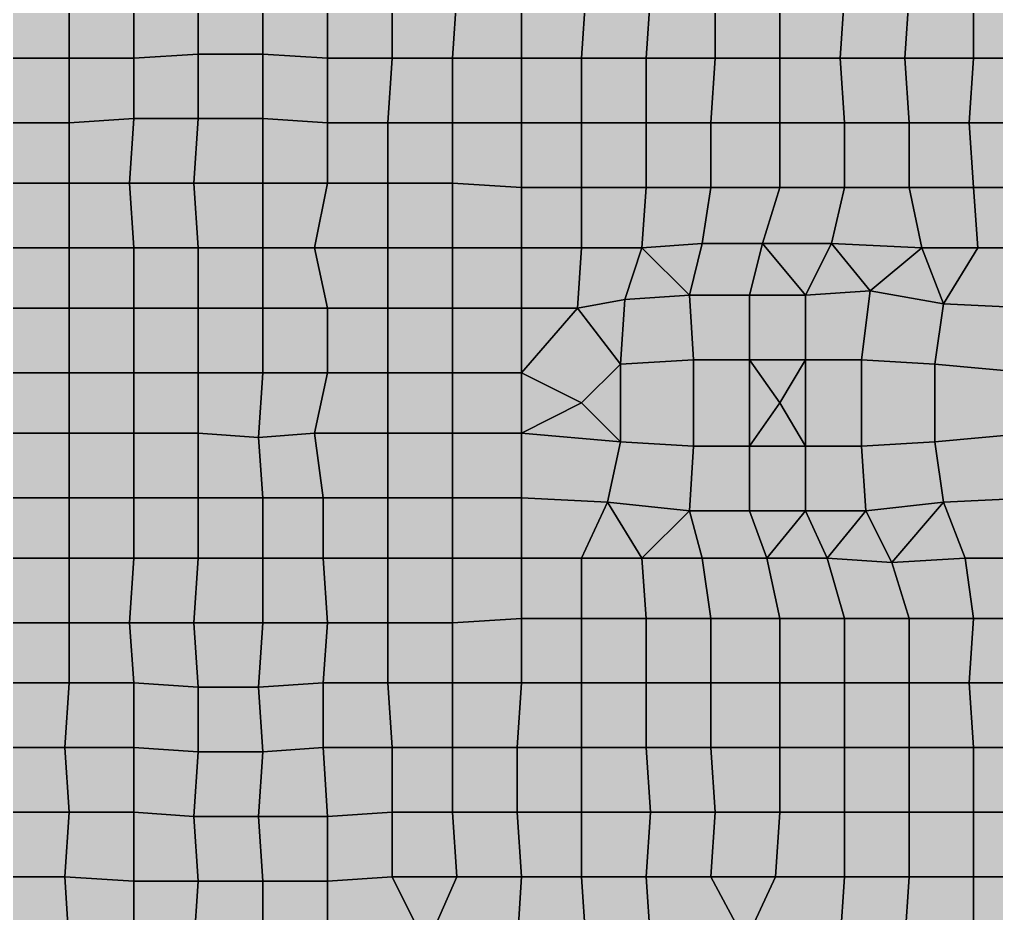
# Model space of a CAD drawing. Header units: metres. Extents: x -7480 to 79269, y -9100 to 45880.
# Drawn here: x 21630 to 26166, y 5750 to 9900 of the extents above; entities that cross this region are included whole.
import ezdxf

# ---------------------------------------------------------------- set-up
doc = ezdxf.new("R2010")
doc.units = ezdxf.units.M
for name, color, linetype in [('COLOR_1', 1, 'Continuous'), ('COLOR_181', 181, 'Continuous'), ('COLOR_3', 3, 'Continuous'), ('COLOR_5', 5, 'Continuous'), ('COLOR_6', 6, 'Continuous')]:
    doc.layers.add(name, color=color, linetype=linetype)

msp = doc.modelspace()

# ---------------------------------------------------------------- hatches: boundary and pattern name
at = {"layer": 'COLOR_1'}
for points in [[(23640, 9720), (23960, 9720), (23960, 10020), (23660, 10020)], [(23960, 9720), (24240, 9720), (24260, 10020), (23960, 10020)], [(24240, 9720), (24540, 9720), (24560, 10020), (24260, 10020)], [(24540, 9720), (24860, 9720), (24860, 10020), (24560, 10020)], [(24860, 9720), (25160, 9720), (25160, 10020), (24860, 10020)], [(25160, 9720), (25440, 9720), (25460, 10020), (25160, 10020)], [(25440, 9720), (25740, 9720), (25760, 10020), (25460, 10020)], [(25740, 9720), (26060, 9720), (26060, 10020), (25760, 10020)], [(26060, 9720), (26360, 9720), (26360, 10020), (26060, 10020)], [(21540, 9420), (21860, 9420), (21860, 9720), (21560, 9720)], [(24540, 9420), (24840, 9420), (24860, 9720), (24540, 9720)], [(24840, 9420), (25160, 9420), (25160, 9720), (24860, 9720)], [(25160, 9420), (25460, 9420), (25440, 9720), (25160, 9720)], [(25440, 9720), (25460, 9420), (25760, 9420), (25740, 9720)], [(25740, 9720), (25760, 9420), (26040, 9420), (26060, 9720)], [(26040, 9420), (26360, 9420), (26360, 9720), (26060, 9720)], [(23340, 9140), (23640, 9140), (23640, 9420), (23340, 9420)], [(23960, 9120), (24240, 9120), (24240, 9420), (23960, 9420)], [(24240, 9120), (24540, 9120), (24540, 9420), (24240, 9420)], [(24540, 9120), (24840, 9120), (24840, 9420), (24540, 9420)], [(24840, 9120), (25160, 9120), (25160, 9420), (24840, 9420)], [(25460, 9120), (25760, 9120), (25760, 9420), (25460, 9420)], [(25760, 9120), (26060, 9120), (26040, 9420), (25760, 9420)], [(26040, 9420), (26060, 9120), (26340, 9120), (26360, 9420)], [(24240, 8840), (24520, 8840), (24540, 9120), (24240, 9120)], [(24520, 8840), (24800, 8860), (24840, 9120), (24540, 9120)], [(24800, 8860), (25080, 8860), (25160, 9120), (24840, 9120)], [(25080, 8860), (25400, 8860), (25460, 9120), (25160, 9120)], [(25400, 8860), (25820, 8840), (25760, 9120), (25460, 9120)], [(25760, 9120), (25820, 8840), (26080, 8840), (26060, 9120)], [(26060, 9120), (26080, 8840), (26360, 8840), (26340, 9120)], [(24420, 7940), (24760, 7920), (24760, 8320), (24420, 8300)], [(25540, 7920), (25880, 7940), (25880, 8300), (25540, 8320)], [(23960, 7120), (24240, 7120), (24240, 7400), (23960, 7400)], [(24240, 7120), (24540, 7120), (24520, 7400), (24240, 7400)], [(24520, 7400), (24540, 7120), (24840, 7120), (24800, 7400)], [(24800, 7400), (24840, 7120), (25160, 7120), (25100, 7400)], [(25100, 7400), (25160, 7120), (25460, 7120), (25380, 7400)], [(25380, 7400), (25460, 7120), (25760, 7120), (25680, 7380)], [(25680, 7380), (25760, 7120), (26060, 7120), (26020, 7400)], [(26020, 7400), (26060, 7120), (26340, 7120), (26340, 7400)], [(23960, 6820), (24240, 6820), (24240, 7120), (23960, 7120)], [(24240, 6820), (24540, 6820), (24540, 7120), (24240, 7120)], [(24540, 6820), (24840, 6820), (24840, 7120), (24540, 7120)], [(24840, 6820), (25160, 6820), (25160, 7120), (24840, 7120)], [(25160, 6820), (25460, 6820), (25460, 7120), (25160, 7120)], [(25460, 6820), (25760, 6820), (25760, 7120), (25460, 7120)], [(25760, 6820), (26040, 6820), (26060, 7120), (25760, 7120)], [(26040, 6820), (26360, 6820), (26340, 7120), (26060, 7120)], [(21540, 6820), (21560, 6520), (21840, 6520), (21860, 6820)], [(23340, 6820), (23360, 6520), (23640, 6520), (23640, 6820)], [(24240, 6520), (24540, 6520), (24540, 6820), (24240, 6820)], [(24540, 6520), (24840, 6520), (24840, 6820), (24540, 6820)], [(24840, 6520), (25160, 6520), (25160, 6820), (24840, 6820)], [(25160, 6520), (25460, 6520), (25460, 6820), (25160, 6820)], [(25460, 6520), (25760, 6520), (25760, 6820), (25460, 6820)], [(25760, 6520), (26060, 6520), (26040, 6820), (25760, 6820)], [(26040, 6820), (26060, 6520), (26360, 6520), (26360, 6820)], [(23640, 6220), (23940, 6220), (23940, 6520), (23640, 6520)], [(23940, 6220), (24240, 6220), (24240, 6520), (23940, 6520)], [(24240, 6220), (24560, 6220), (24540, 6520), (24240, 6520)], [(24540, 6520), (24560, 6220), (24860, 6220), (24840, 6520)], [(24840, 6520), (24860, 6220), (25160, 6220), (25160, 6520)], [(25160, 6220), (25460, 6220), (25460, 6520), (25160, 6520)], [(25460, 6220), (25760, 6220), (25760, 6520), (25460, 6520)], [(25760, 6220), (26060, 6220), (26060, 6520), (25760, 6520)], [(26060, 6220), (26360, 6220), (26360, 6520), (26060, 6520)]]:
    msp.add_hatch(color=256, dxfattribs=at).paths.add_polyline_path(points)
at = {"layer": 'COLOR_181'}
for points in [[(21860, 9720), (22160, 9720), (22160, 10040), (21860, 10020)], [(22160, 9720), (22460, 9740), (22460, 10040), (22160, 10040)], [(22460, 9740), (22760, 9740), (22760, 10040), (22460, 10040)], [(22760, 9740), (23060, 9720), (23060, 10040), (22760, 10040)], [(23060, 9720), (23360, 9720), (23360, 10020), (23060, 10040)], [(21540, 10020), (21560, 9720), (21860, 9720), (21860, 10020)], [(23360, 9720), (23640, 9720), (23660, 10020), (23360, 10020)], [(21860, 9420), (22160, 9440), (22160, 9720), (21860, 9720)], [(22160, 9440), (22460, 9440), (22460, 9740), (22160, 9720)], [(22460, 9440), (22760, 9440), (22760, 9740), (22460, 9740)], [(22760, 9440), (23060, 9420), (23060, 9720), (22760, 9740)], [(23060, 9420), (23340, 9420), (23360, 9720), (23060, 9720)], [(21860, 9140), (22140, 9140), (22160, 9440), (21860, 9420)], [(22140, 9140), (22440, 9140), (22460, 9440), (22160, 9440)], [(22440, 9140), (22760, 9140), (22760, 9440), (22460, 9440)], [(22760, 9140), (23060, 9140), (23060, 9420), (22760, 9440)], [(21540, 9140), (21860, 9140), (21860, 9420), (21540, 9420)], [(23060, 9140), (23340, 9140), (23340, 9420), (23060, 9420)], [(25160, 9120), (25460, 9120), (25460, 9420), (25160, 9420)], [(21540, 8840), (21860, 8840), (21860, 9140), (21540, 9140)], [(21860, 8840), (22160, 8840), (22140, 9140), (21860, 9140)], [(22140, 9140), (22160, 8840), (22460, 8840), (22440, 9140)], [(22440, 9140), (22460, 8840), (22760, 8840), (22760, 9140)], [(22760, 8840), (23000, 8840), (23060, 9140), (22760, 9140)], [(23000, 8840), (23340, 8840), (23340, 9140), (23060, 9140)], [(23340, 8840), (23640, 8840), (23640, 9140), (23340, 9140)], [(21540, 8560), (21860, 8560), (21860, 8840), (21540, 8840)], [(21860, 8560), (22160, 8560), (22160, 8840), (21860, 8840)], [(22160, 8560), (22460, 8560), (22460, 8840), (22160, 8840)], [(22460, 8560), (22760, 8560), (22760, 8840), (22460, 8840)], [(22760, 8560), (23060, 8560), (23000, 8840), (22760, 8840)], [(23000, 8840), (23060, 8560), (23340, 8560), (23340, 8840)], [(23340, 8560), (23640, 8560), (23640, 8840), (23340, 8840)], [(21540, 8260), (21860, 8260), (21860, 8560), (21540, 8560)], [(21860, 8260), (22160, 8260), (22160, 8560), (21860, 8560)], [(22160, 8260), (22460, 8260), (22460, 8560), (22160, 8560)], [(22460, 8260), (22760, 8260), (22760, 8560), (22460, 8560)], [(22760, 8260), (23060, 8260), (23060, 8560), (22760, 8560)], [(23060, 8260), (23340, 8260), (23340, 8560), (23060, 8560)], [(23340, 8260), (23640, 8260), (23640, 8560), (23340, 8560)], [(24760, 7920), (25020, 7920), (25020, 8320), (24760, 8320)], [(25020, 7920), (25160, 8120), (25020, 8320)], [(25020, 8320), (25160, 8120), (25280, 8320)], [(25160, 8120), (25280, 7920), (25280, 8320)], [(25280, 7920), (25540, 7920), (25540, 8320), (25280, 8320)], [(21540, 7980), (21860, 7980), (21860, 8260), (21540, 8260)], [(21860, 7980), (22160, 7980), (22160, 8260), (21860, 8260)], [(22160, 7980), (22460, 7980), (22460, 8260), (22160, 8260)], [(22460, 7980), (22740, 7960), (22760, 8260), (22460, 8260)], [(22740, 7960), (23000, 7980), (23060, 8260), (22760, 8260)], [(23000, 7980), (23340, 7980), (23340, 8260), (23060, 8260)], [(23340, 7980), (23640, 7980), (23640, 8260), (23340, 8260)], [(25020, 7920), (25280, 7920), (25160, 8120)], [(21540, 7680), (21860, 7680), (21860, 7980), (21540, 7980)], [(21860, 7680), (22160, 7680), (22160, 7980), (21860, 7980)], [(22160, 7680), (22460, 7680), (22460, 7980), (22160, 7980)], [(22460, 7680), (22760, 7680), (22740, 7960), (22460, 7980)], [(22740, 7960), (22760, 7680), (23040, 7680), (23000, 7980)], [(23000, 7980), (23040, 7680), (23340, 7680), (23340, 7980)], [(23340, 7680), (23640, 7680), (23640, 7980), (23340, 7980)], [(21540, 7400), (21860, 7400), (21860, 7680), (21540, 7680)], [(21860, 7400), (22160, 7400), (22160, 7680), (21860, 7680)], [(22160, 7400), (22460, 7400), (22460, 7680), (22160, 7680)], [(22460, 7400), (22760, 7400), (22760, 7680), (22460, 7680)], [(22760, 7400), (23040, 7400), (23040, 7680), (22760, 7680)], [(23040, 7400), (23340, 7400), (23340, 7680), (23040, 7680)], [(23340, 7400), (23640, 7400), (23640, 7680), (23340, 7680)], [(21540, 7100), (21860, 7100), (21860, 7400), (21540, 7400)], [(21860, 7100), (22140, 7100), (22160, 7400), (21860, 7400)], [(22140, 7100), (22440, 7100), (22460, 7400), (22160, 7400)], [(22440, 7100), (22760, 7100), (22760, 7400), (22460, 7400)], [(22760, 7100), (23060, 7100), (23040, 7400), (22760, 7400)], [(23040, 7400), (23060, 7100), (23340, 7100), (23340, 7400)], [(23340, 7100), (23640, 7100), (23640, 7400), (23340, 7400)], [(21540, 6820), (21860, 6820), (21860, 7100), (21540, 7100)], [(21860, 6820), (22160, 6820), (22140, 7100), (21860, 7100)], [(22140, 7100), (22160, 6820), (22460, 6800), (22440, 7100)], [(22440, 7100), (22460, 6800), (22740, 6800), (22760, 7100)], [(22740, 6800), (23040, 6820), (23060, 7100), (22760, 7100)], [(23040, 6820), (23340, 6820), (23340, 7100), (23060, 7100)], [(23340, 6820), (23640, 6820), (23640, 7100), (23340, 7100)], [(21840, 6520), (22160, 6520), (22160, 6820), (21860, 6820)], [(22160, 6520), (22460, 6500), (22460, 6800), (22160, 6820)], [(22740, 6800), (22760, 6500), (23040, 6520), (23040, 6820)], [(23040, 6520), (23360, 6520), (23340, 6820), (23040, 6820)], [(22460, 6500), (22760, 6500), (22740, 6800), (22460, 6800)], [(21560, 6220), (21860, 6220), (21840, 6520), (21560, 6520)], [(21840, 6520), (21860, 6220), (22160, 6220), (22160, 6520)], [(22160, 6220), (22440, 6200), (22460, 6500), (22160, 6520)], [(22440, 6200), (22740, 6200), (22760, 6500), (22460, 6500)], [(22740, 6200), (23060, 6200), (23040, 6520), (22760, 6500)], [(23040, 6520), (23060, 6200), (23360, 6220), (23360, 6520)], [(23360, 6220), (23640, 6220), (23640, 6520), (23360, 6520)], [(21540, 5920), (21840, 5920), (21860, 6220), (21560, 6220)], [(21840, 5920), (22160, 5900), (22160, 6220), (21860, 6220)], [(22160, 5900), (22460, 5900), (22440, 6200), (22160, 6220)], [(23060, 5900), (23360, 5920), (23360, 6220), (23060, 6200)], [(23360, 5920), (23660, 5920), (23640, 6220), (23360, 6220)], [(23640, 6220), (23660, 5920), (23960, 5920), (23940, 6220)], [(23940, 6220), (23960, 5920), (24240, 5920), (24240, 6220)], [(24240, 5920), (24540, 5920), (24560, 6220), (24240, 6220)], [(24540, 5920), (24840, 5920), (24860, 6220), (24560, 6220)], [(24840, 5920), (25140, 5920), (25160, 6220), (24860, 6220)], [(25140, 5920), (25460, 5920), (25460, 6220), (25160, 6220)], [(25460, 5920), (25760, 5920), (25760, 6220), (25460, 6220)], [(25760, 5920), (26060, 5920), (26060, 6220), (25760, 6220)], [(26060, 5920), (26340, 5920), (26360, 6220), (26060, 6220)], [(22440, 6200), (22460, 5900), (22760, 5900), (22740, 6200)], [(22740, 6200), (22760, 5900), (23060, 5900), (23060, 6200)], [(21540, 5920), (21560, 5600), (21860, 5600), (21840, 5920)], [(21840, 5920), (21860, 5600), (22160, 5600), (22160, 5900)], [(22160, 5600), (22440, 5600), (22460, 5900), (22160, 5900)], [(22440, 5600), (22760, 5600), (22760, 5900), (22460, 5900)], [(22760, 5600), (23060, 5600), (23060, 5900), (22760, 5900)], [(23060, 5600), (23520, 5600), (23360, 5920), (23060, 5900)], [(23360, 5920), (23520, 5600), (23660, 5920)], [(23520, 5600), (23940, 5600), (23960, 5920), (23660, 5920)], [(23940, 5600), (24260, 5620), (24240, 5920), (23960, 5920)], [(24240, 5920), (24260, 5620), (24560, 5620), (24540, 5920)], [(24540, 5920), (24560, 5620), (25000, 5620), (24840, 5920)], [(24840, 5920), (25000, 5620), (25140, 5920)], [(25000, 5620), (25440, 5620), (25460, 5920), (25140, 5920)], [(25440, 5620), (25740, 5620), (25760, 5920), (25460, 5920)], [(25740, 5620), (26060, 5620), (26060, 5920), (25760, 5920)], [(26060, 5620), (26360, 5620), (26340, 5920), (26060, 5920)]]:
    msp.add_hatch(color=256, dxfattribs=at).paths.add_polyline_path(points)
at = {"layer": 'COLOR_3'}
for points in [[(23340, 9420), (23640, 9420), (23640, 9720), (23360, 9720)], [(23640, 9420), (23960, 9420), (23960, 9720), (23640, 9720)], [(23960, 9420), (24240, 9420), (24240, 9720), (23960, 9720)], [(24240, 9420), (24540, 9420), (24540, 9720), (24240, 9720)], [(23640, 9140), (23960, 9120), (23960, 9420), (23640, 9420)], [(23640, 8840), (23960, 8840), (23960, 9120), (23640, 9140)], [(23960, 8840), (24240, 8840), (24240, 9120), (23960, 9120)], [(24520, 8840), (24740, 8620), (24800, 8860)], [(25020, 8620), (25280, 8620), (25080, 8860)], [(25280, 8620), (25580, 8640), (25400, 8860)], [(25400, 8860), (25580, 8640), (25820, 8840)], [(23640, 8560), (23960, 8560), (23960, 8840), (23640, 8840)], [(23960, 8560), (24220, 8560), (24240, 8840), (23960, 8840)], [(24220, 8560), (24440, 8600), (24520, 8840), (24240, 8840)], [(25820, 8840), (25920, 8580), (26080, 8840)], [(25920, 8580), (26340, 8560), (26360, 8840), (26080, 8840)], [(24240, 8120), (24420, 7940), (24420, 8300)], [(23640, 7400), (23960, 7400), (23960, 7680), (23640, 7680)], [(23960, 7400), (24240, 7400), (24360, 7660), (23960, 7680)], [(25920, 7660), (26020, 7400), (26340, 7400), (26340, 7680)], [(24240, 7400), (24520, 7400), (24360, 7660)], [(25680, 7380), (26020, 7400), (25920, 7660)], [(24520, 7400), (24800, 7400), (24740, 7620)], [(24740, 7620), (24800, 7400), (25100, 7400), (25020, 7620)], [(25020, 7620), (25100, 7400), (25280, 7620)], [(25280, 7620), (25380, 7400), (25560, 7620)], [(25380, 7400), (25680, 7380), (25560, 7620)], [(23640, 7100), (23960, 7120), (23960, 7400), (23640, 7400)], [(23640, 6820), (23960, 6820), (23960, 7120), (23640, 7100)], [(23640, 6520), (23940, 6520), (23960, 6820), (23640, 6820)], [(23940, 6520), (24240, 6520), (24240, 6820), (23960, 6820)]]:
    msp.add_hatch(color=256, dxfattribs=at).paths.add_polyline_path(points)
at = {"layer": 'COLOR_5'}
for points in [[(24740, 8620), (25020, 8620), (25080, 8860), (24800, 8860)], [(25080, 8860), (25280, 8620), (25400, 8860)], [(24440, 8600), (24740, 8620), (24520, 8840)], [(25580, 8640), (25920, 8580), (25820, 8840)], [(25020, 8320), (25280, 8320), (25280, 8620), (25020, 8620)], [(25280, 8320), (25540, 8320), (25580, 8640), (25280, 8620)], [(24220, 8560), (24420, 8300), (24440, 8600)], [(25880, 8300), (26320, 8260), (26340, 8560), (25920, 8580)], [(23640, 8260), (23960, 8260), (23960, 8560), (23640, 8560)], [(23960, 8260), (24220, 8560), (23960, 8560)], [(23960, 8260), (24240, 8120), (24420, 8300), (24220, 8560)], [(23640, 7980), (23960, 7980), (23960, 8260), (23640, 8260)], [(23960, 7980), (24240, 8120), (23960, 8260)], [(25880, 7940), (26320, 7980), (26320, 8260), (25880, 8300)], [(23960, 7980), (24420, 7940), (24240, 8120)], [(23640, 7680), (23960, 7680), (23960, 7980), (23640, 7980)], [(23960, 7680), (24360, 7660), (24420, 7940), (23960, 7980)], [(25880, 7940), (25920, 7660), (26340, 7680), (26320, 7980)], [(24740, 7620), (25020, 7620), (25020, 7920), (24760, 7920)], [(25020, 7620), (25280, 7620), (25280, 7920), (25020, 7920)], [(25280, 7620), (25560, 7620), (25540, 7920), (25280, 7920)], [(24360, 7660), (24520, 7400), (24740, 7620)], [(25560, 7620), (25680, 7380), (25920, 7660)], [(25100, 7400), (25380, 7400), (25280, 7620)]]:
    msp.add_hatch(color=256, dxfattribs=at).paths.add_polyline_path(points)
at = {"layer": 'COLOR_6'}
for points in [[(24420, 8300), (24760, 8320), (24740, 8620), (24440, 8600)], [(24740, 8620), (24760, 8320), (25020, 8320), (25020, 8620)], [(25540, 8320), (25880, 8300), (25920, 8580), (25580, 8640)], [(24360, 7660), (24740, 7620), (24760, 7920), (24420, 7940)], [(25540, 7920), (25560, 7620), (25920, 7660), (25880, 7940)]]:
    msp.add_hatch(color=256, dxfattribs=at).paths.add_polyline_path(points)

# ---------------------------------------------------------------- linework, layer by layer
at = {"layer": 'COLOR_1'}
for points in [[(23640, 9720), (23960, 9720), (23960, 10020), (23660, 10020)], [(23960, 9720), (24240, 9720), (24260, 10020), (23960, 10020)], [(24240, 9720), (24540, 9720), (24560, 10020), (24260, 10020)], [(24540, 9720), (24860, 9720), (24860, 10020), (24560, 10020)], [(24860, 9720), (25160, 9720), (25160, 10020), (24860, 10020)], [(25160, 9720), (25440, 9720), (25460, 10020), (25160, 10020)], [(25440, 9720), (25740, 9720), (25760, 10020), (25460, 10020)], [(25740, 9720), (26060, 9720), (26060, 10020), (25760, 10020)], [(26060, 9720), (26360, 9720), (26360, 10020), (26060, 10020)], [(21540, 9420), (21860, 9420), (21860, 9720), (21560, 9720)], [(24540, 9420), (24840, 9420), (24860, 9720), (24540, 9720)], [(24840, 9420), (25160, 9420), (25160, 9720), (24860, 9720)], [(25160, 9420), (25460, 9420), (25440, 9720), (25160, 9720)], [(25440, 9720), (25460, 9420), (25760, 9420), (25740, 9720)], [(25740, 9720), (25760, 9420), (26040, 9420), (26060, 9720)], [(26040, 9420), (26360, 9420), (26360, 9720), (26060, 9720)], [(23340, 9140), (23640, 9140), (23640, 9420), (23340, 9420)], [(23960, 9120), (24240, 9120), (24240, 9420), (23960, 9420)], [(24240, 9120), (24540, 9120), (24540, 9420), (24240, 9420)], [(24540, 9120), (24840, 9120), (24840, 9420), (24540, 9420)], [(24840, 9120), (25160, 9120), (25160, 9420), (24840, 9420)], [(25460, 9120), (25760, 9120), (25760, 9420), (25460, 9420)], [(25760, 9120), (26060, 9120), (26040, 9420), (25760, 9420)], [(26040, 9420), (26060, 9120), (26340, 9120), (26360, 9420)], [(24240, 8840), (24520, 8840), (24540, 9120), (24240, 9120)], [(24520, 8840), (24800, 8860), (24840, 9120), (24540, 9120)], [(24800, 8860), (25080, 8860), (25160, 9120), (24840, 9120)], [(25080, 8860), (25400, 8860), (25460, 9120), (25160, 9120)], [(25400, 8860), (25820, 8840), (25760, 9120), (25460, 9120)], [(25760, 9120), (25820, 8840), (26080, 8840), (26060, 9120)], [(26060, 9120), (26080, 8840), (26360, 8840), (26340, 9120)], [(24420, 7940), (24760, 7920), (24760, 8320), (24420, 8300)], [(25540, 7920), (25880, 7940), (25880, 8300), (25540, 8320)], [(23960, 7120), (24240, 7120), (24240, 7400), (23960, 7400)], [(24240, 7120), (24540, 7120), (24520, 7400), (24240, 7400)], [(24520, 7400), (24540, 7120), (24840, 7120), (24800, 7400)], [(24800, 7400), (24840, 7120), (25160, 7120), (25100, 7400)], [(25100, 7400), (25160, 7120), (25460, 7120), (25380, 7400)], [(25380, 7400), (25460, 7120), (25760, 7120), (25680, 7380)], [(25680, 7380), (25760, 7120), (26060, 7120), (26020, 7400)], [(26020, 7400), (26060, 7120), (26340, 7120), (26340, 7400)], [(23960, 6820), (24240, 6820), (24240, 7120), (23960, 7120)], [(24240, 6820), (24540, 6820), (24540, 7120), (24240, 7120)], [(24540, 6820), (24840, 6820), (24840, 7120), (24540, 7120)], [(24840, 6820), (25160, 6820), (25160, 7120), (24840, 7120)], [(25160, 6820), (25460, 6820), (25460, 7120), (25160, 7120)], [(25460, 6820), (25760, 6820), (25760, 7120), (25460, 7120)], [(25760, 6820), (26040, 6820), (26060, 7120), (25760, 7120)], [(26040, 6820), (26360, 6820), (26340, 7120), (26060, 7120)], [(21540, 6820), (21560, 6520), (21840, 6520), (21860, 6820)], [(23340, 6820), (23360, 6520), (23640, 6520), (23640, 6820)], [(24240, 6520), (24540, 6520), (24540, 6820), (24240, 6820)], [(24540, 6520), (24840, 6520), (24840, 6820), (24540, 6820)], [(24840, 6520), (25160, 6520), (25160, 6820), (24840, 6820)], [(25160, 6520), (25460, 6520), (25460, 6820), (25160, 6820)], [(25460, 6520), (25760, 6520), (25760, 6820), (25460, 6820)], [(25760, 6520), (26060, 6520), (26040, 6820), (25760, 6820)], [(26040, 6820), (26060, 6520), (26360, 6520), (26360, 6820)], [(23640, 6220), (23940, 6220), (23940, 6520), (23640, 6520)], [(23940, 6220), (24240, 6220), (24240, 6520), (23940, 6520)], [(24240, 6220), (24560, 6220), (24540, 6520), (24240, 6520)], [(24540, 6520), (24560, 6220), (24860, 6220), (24840, 6520)], [(24840, 6520), (24860, 6220), (25160, 6220), (25160, 6520)], [(25160, 6220), (25460, 6220), (25460, 6520), (25160, 6520)], [(25460, 6220), (25760, 6220), (25760, 6520), (25460, 6520)], [(25760, 6220), (26060, 6220), (26060, 6520), (25760, 6520)], [(26060, 6220), (26360, 6220), (26360, 6520), (26060, 6520)]]:
    msp.add_lwpolyline(points, close=True, dxfattribs=at)
at = {"layer": 'COLOR_181'}
for points in [[(21860, 9720), (22160, 9720), (22160, 10040), (21860, 10020)], [(22160, 9720), (22460, 9740), (22460, 10040), (22160, 10040)], [(22460, 9740), (22760, 9740), (22760, 10040), (22460, 10040)], [(22760, 9740), (23060, 9720), (23060, 10040), (22760, 10040)], [(23060, 9720), (23360, 9720), (23360, 10020), (23060, 10040)], [(21540, 10020), (21560, 9720), (21860, 9720), (21860, 10020)], [(23360, 9720), (23640, 9720), (23660, 10020), (23360, 10020)], [(21860, 9420), (22160, 9440), (22160, 9720), (21860, 9720)], [(22160, 9440), (22460, 9440), (22460, 9740), (22160, 9720)], [(22460, 9440), (22760, 9440), (22760, 9740), (22460, 9740)], [(22760, 9440), (23060, 9420), (23060, 9720), (22760, 9740)], [(23060, 9420), (23340, 9420), (23360, 9720), (23060, 9720)], [(21860, 9140), (22140, 9140), (22160, 9440), (21860, 9420)], [(22140, 9140), (22440, 9140), (22460, 9440), (22160, 9440)], [(22440, 9140), (22760, 9140), (22760, 9440), (22460, 9440)], [(22760, 9140), (23060, 9140), (23060, 9420), (22760, 9440)], [(21540, 9140), (21860, 9140), (21860, 9420), (21540, 9420)], [(23060, 9140), (23340, 9140), (23340, 9420), (23060, 9420)], [(25160, 9120), (25460, 9120), (25460, 9420), (25160, 9420)], [(21540, 8840), (21860, 8840), (21860, 9140), (21540, 9140)], [(21860, 8840), (22160, 8840), (22140, 9140), (21860, 9140)], [(22140, 9140), (22160, 8840), (22460, 8840), (22440, 9140)], [(22440, 9140), (22460, 8840), (22760, 8840), (22760, 9140)], [(22760, 8840), (23000, 8840), (23060, 9140), (22760, 9140)], [(23000, 8840), (23340, 8840), (23340, 9140), (23060, 9140)], [(23340, 8840), (23640, 8840), (23640, 9140), (23340, 9140)], [(21540, 8560), (21860, 8560), (21860, 8840), (21540, 8840)], [(21860, 8560), (22160, 8560), (22160, 8840), (21860, 8840)], [(22160, 8560), (22460, 8560), (22460, 8840), (22160, 8840)], [(22460, 8560), (22760, 8560), (22760, 8840), (22460, 8840)], [(22760, 8560), (23060, 8560), (23000, 8840), (22760, 8840)], [(23000, 8840), (23060, 8560), (23340, 8560), (23340, 8840)], [(23340, 8560), (23640, 8560), (23640, 8840), (23340, 8840)], [(21540, 8260), (21860, 8260), (21860, 8560), (21540, 8560)], [(21860, 8260), (22160, 8260), (22160, 8560), (21860, 8560)], [(22160, 8260), (22460, 8260), (22460, 8560), (22160, 8560)], [(22460, 8260), (22760, 8260), (22760, 8560), (22460, 8560)], [(22760, 8260), (23060, 8260), (23060, 8560), (22760, 8560)], [(23060, 8260), (23340, 8260), (23340, 8560), (23060, 8560)], [(23340, 8260), (23640, 8260), (23640, 8560), (23340, 8560)], [(24760, 7920), (25020, 7920), (25020, 8320), (24760, 8320)], [(25020, 7920), (25160, 8120), (25020, 8320)], [(25020, 8320), (25160, 8120), (25280, 8320)], [(25160, 8120), (25280, 7920), (25280, 8320)], [(25280, 7920), (25540, 7920), (25540, 8320), (25280, 8320)], [(21540, 7980), (21860, 7980), (21860, 8260), (21540, 8260)], [(21860, 7980), (22160, 7980), (22160, 8260), (21860, 8260)], [(22160, 7980), (22460, 7980), (22460, 8260), (22160, 8260)], [(22460, 7980), (22740, 7960), (22760, 8260), (22460, 8260)], [(22740, 7960), (23000, 7980), (23060, 8260), (22760, 8260)], [(23000, 7980), (23340, 7980), (23340, 8260), (23060, 8260)], [(23340, 7980), (23640, 7980), (23640, 8260), (23340, 8260)], [(25020, 7920), (25280, 7920), (25160, 8120)], [(21540, 7680), (21860, 7680), (21860, 7980), (21540, 7980)], [(21860, 7680), (22160, 7680), (22160, 7980), (21860, 7980)], [(22160, 7680), (22460, 7680), (22460, 7980), (22160, 7980)], [(22460, 7680), (22760, 7680), (22740, 7960), (22460, 7980)], [(22740, 7960), (22760, 7680), (23040, 7680), (23000, 7980)], [(23000, 7980), (23040, 7680), (23340, 7680), (23340, 7980)], [(23340, 7680), (23640, 7680), (23640, 7980), (23340, 7980)], [(21540, 7400), (21860, 7400), (21860, 7680), (21540, 7680)], [(21860, 7400), (22160, 7400), (22160, 7680), (21860, 7680)], [(22160, 7400), (22460, 7400), (22460, 7680), (22160, 7680)], [(22460, 7400), (22760, 7400), (22760, 7680), (22460, 7680)], [(22760, 7400), (23040, 7400), (23040, 7680), (22760, 7680)], [(23040, 7400), (23340, 7400), (23340, 7680), (23040, 7680)], [(23340, 7400), (23640, 7400), (23640, 7680), (23340, 7680)], [(21540, 7100), (21860, 7100), (21860, 7400), (21540, 7400)], [(21860, 7100), (22140, 7100), (22160, 7400), (21860, 7400)], [(22140, 7100), (22440, 7100), (22460, 7400), (22160, 7400)], [(22440, 7100), (22760, 7100), (22760, 7400), (22460, 7400)], [(22760, 7100), (23060, 7100), (23040, 7400), (22760, 7400)], [(23040, 7400), (23060, 7100), (23340, 7100), (23340, 7400)], [(23340, 7100), (23640, 7100), (23640, 7400), (23340, 7400)], [(21540, 6820), (21860, 6820), (21860, 7100), (21540, 7100)], [(21860, 6820), (22160, 6820), (22140, 7100), (21860, 7100)], [(22140, 7100), (22160, 6820), (22460, 6800), (22440, 7100)], [(22440, 7100), (22460, 6800), (22740, 6800), (22760, 7100)], [(22740, 6800), (23040, 6820), (23060, 7100), (22760, 7100)], [(23040, 6820), (23340, 6820), (23340, 7100), (23060, 7100)], [(23340, 6820), (23640, 6820), (23640, 7100), (23340, 7100)], [(21840, 6520), (22160, 6520), (22160, 6820), (21860, 6820)], [(22160, 6520), (22460, 6500), (22460, 6800), (22160, 6820)], [(22740, 6800), (22760, 6500), (23040, 6520), (23040, 6820)], [(23040, 6520), (23360, 6520), (23340, 6820), (23040, 6820)], [(22460, 6500), (22760, 6500), (22740, 6800), (22460, 6800)], [(21560, 6220), (21860, 6220), (21840, 6520), (21560, 6520)], [(21840, 6520), (21860, 6220), (22160, 6220), (22160, 6520)], [(22160, 6220), (22440, 6200), (22460, 6500), (22160, 6520)], [(22440, 6200), (22740, 6200), (22760, 6500), (22460, 6500)], [(22740, 6200), (23060, 6200), (23040, 6520), (22760, 6500)], [(23040, 6520), (23060, 6200), (23360, 6220), (23360, 6520)], [(23360, 6220), (23640, 6220), (23640, 6520), (23360, 6520)], [(21540, 5920), (21840, 5920), (21860, 6220), (21560, 6220)], [(21840, 5920), (22160, 5900), (22160, 6220), (21860, 6220)], [(22160, 5900), (22460, 5900), (22440, 6200), (22160, 6220)], [(23060, 5900), (23360, 5920), (23360, 6220), (23060, 6200)], [(23360, 5920), (23660, 5920), (23640, 6220), (23360, 6220)], [(23640, 6220), (23660, 5920), (23960, 5920), (23940, 6220)], [(23940, 6220), (23960, 5920), (24240, 5920), (24240, 6220)], [(24240, 5920), (24540, 5920), (24560, 6220), (24240, 6220)], [(24540, 5920), (24840, 5920), (24860, 6220), (24560, 6220)], [(24840, 5920), (25140, 5920), (25160, 6220), (24860, 6220)], [(25140, 5920), (25460, 5920), (25460, 6220), (25160, 6220)], [(25460, 5920), (25760, 5920), (25760, 6220), (25460, 6220)], [(25760, 5920), (26060, 5920), (26060, 6220), (25760, 6220)], [(26060, 5920), (26340, 5920), (26360, 6220), (26060, 6220)], [(22440, 6200), (22460, 5900), (22760, 5900), (22740, 6200)], [(22740, 6200), (22760, 5900), (23060, 5900), (23060, 6200)], [(21540, 5920), (21560, 5600), (21860, 5600), (21840, 5920)], [(21840, 5920), (21860, 5600), (22160, 5600), (22160, 5900)], [(22160, 5600), (22440, 5600), (22460, 5900), (22160, 5900)], [(22440, 5600), (22760, 5600), (22760, 5900), (22460, 5900)], [(22760, 5600), (23060, 5600), (23060, 5900), (22760, 5900)], [(23060, 5600), (23520, 5600), (23360, 5920), (23060, 5900)], [(23360, 5920), (23520, 5600), (23660, 5920)], [(23520, 5600), (23940, 5600), (23960, 5920), (23660, 5920)], [(23940, 5600), (24260, 5620), (24240, 5920), (23960, 5920)], [(24240, 5920), (24260, 5620), (24560, 5620), (24540, 5920)], [(24540, 5920), (24560, 5620), (25000, 5620), (24840, 5920)], [(24840, 5920), (25000, 5620), (25140, 5920)], [(25000, 5620), (25440, 5620), (25460, 5920), (25140, 5920)], [(25440, 5620), (25740, 5620), (25760, 5920), (25460, 5920)], [(25740, 5620), (26060, 5620), (26060, 5920), (25760, 5920)], [(26060, 5620), (26360, 5620), (26340, 5920), (26060, 5920)]]:
    msp.add_lwpolyline(points, close=True, dxfattribs=at)
at = {"layer": 'COLOR_3'}
for points in [[(23340, 9420), (23640, 9420), (23640, 9720), (23360, 9720)], [(23640, 9420), (23960, 9420), (23960, 9720), (23640, 9720)], [(23960, 9420), (24240, 9420), (24240, 9720), (23960, 9720)], [(24240, 9420), (24540, 9420), (24540, 9720), (24240, 9720)], [(23640, 9140), (23960, 9120), (23960, 9420), (23640, 9420)], [(23640, 8840), (23960, 8840), (23960, 9120), (23640, 9140)], [(23960, 8840), (24240, 8840), (24240, 9120), (23960, 9120)], [(24520, 8840), (24740, 8620), (24800, 8860)], [(25020, 8620), (25280, 8620), (25080, 8860)], [(25280, 8620), (25580, 8640), (25400, 8860)], [(25400, 8860), (25580, 8640), (25820, 8840)], [(23640, 8560), (23960, 8560), (23960, 8840), (23640, 8840)], [(23960, 8560), (24220, 8560), (24240, 8840), (23960, 8840)], [(24220, 8560), (24440, 8600), (24520, 8840), (24240, 8840)], [(25820, 8840), (25920, 8580), (26080, 8840)], [(25920, 8580), (26340, 8560), (26360, 8840), (26080, 8840)], [(24240, 8120), (24420, 7940), (24420, 8300)], [(23640, 7400), (23960, 7400), (23960, 7680), (23640, 7680)], [(23960, 7400), (24240, 7400), (24360, 7660), (23960, 7680)], [(25920, 7660), (26020, 7400), (26340, 7400), (26340, 7680)], [(24240, 7400), (24520, 7400), (24360, 7660)], [(25680, 7380), (26020, 7400), (25920, 7660)], [(24520, 7400), (24800, 7400), (24740, 7620)], [(24740, 7620), (24800, 7400), (25100, 7400), (25020, 7620)], [(25020, 7620), (25100, 7400), (25280, 7620)], [(25280, 7620), (25380, 7400), (25560, 7620)], [(25380, 7400), (25680, 7380), (25560, 7620)], [(23640, 7100), (23960, 7120), (23960, 7400), (23640, 7400)], [(23640, 6820), (23960, 6820), (23960, 7120), (23640, 7100)], [(23640, 6520), (23940, 6520), (23960, 6820), (23640, 6820)], [(23940, 6520), (24240, 6520), (24240, 6820), (23960, 6820)]]:
    msp.add_lwpolyline(points, close=True, dxfattribs=at)
at = {"layer": 'COLOR_5'}
for points in [[(24740, 8620), (25020, 8620), (25080, 8860), (24800, 8860)], [(25080, 8860), (25280, 8620), (25400, 8860)], [(24440, 8600), (24740, 8620), (24520, 8840)], [(25580, 8640), (25920, 8580), (25820, 8840)], [(25020, 8320), (25280, 8320), (25280, 8620), (25020, 8620)], [(25280, 8320), (25540, 8320), (25580, 8640), (25280, 8620)], [(24220, 8560), (24420, 8300), (24440, 8600)], [(25880, 8300), (26320, 8260), (26340, 8560), (25920, 8580)], [(23640, 8260), (23960, 8260), (23960, 8560), (23640, 8560)], [(23960, 8260), (24220, 8560), (23960, 8560)], [(23960, 8260), (24240, 8120), (24420, 8300), (24220, 8560)], [(23640, 7980), (23960, 7980), (23960, 8260), (23640, 8260)], [(23960, 7980), (24240, 8120), (23960, 8260)], [(25880, 7940), (26320, 7980), (26320, 8260), (25880, 8300)], [(23960, 7980), (24420, 7940), (24240, 8120)], [(23640, 7680), (23960, 7680), (23960, 7980), (23640, 7980)], [(23960, 7680), (24360, 7660), (24420, 7940), (23960, 7980)], [(25880, 7940), (25920, 7660), (26340, 7680), (26320, 7980)], [(24740, 7620), (25020, 7620), (25020, 7920), (24760, 7920)], [(25020, 7620), (25280, 7620), (25280, 7920), (25020, 7920)], [(25280, 7620), (25560, 7620), (25540, 7920), (25280, 7920)], [(24360, 7660), (24520, 7400), (24740, 7620)], [(25560, 7620), (25680, 7380), (25920, 7660)], [(25100, 7400), (25380, 7400), (25280, 7620)]]:
    msp.add_lwpolyline(points, close=True, dxfattribs=at)
at = {"layer": 'COLOR_6'}
for points in [[(24420, 8300), (24760, 8320), (24740, 8620), (24440, 8600)], [(24740, 8620), (24760, 8320), (25020, 8320), (25020, 8620)], [(25540, 8320), (25880, 8300), (25920, 8580), (25580, 8640)], [(24360, 7660), (24740, 7620), (24760, 7920), (24420, 7940)], [(25540, 7920), (25560, 7620), (25920, 7660), (25880, 7940)]]:
    msp.add_lwpolyline(points, close=True, dxfattribs=at)

doc.saveas('drawing.dxf')
